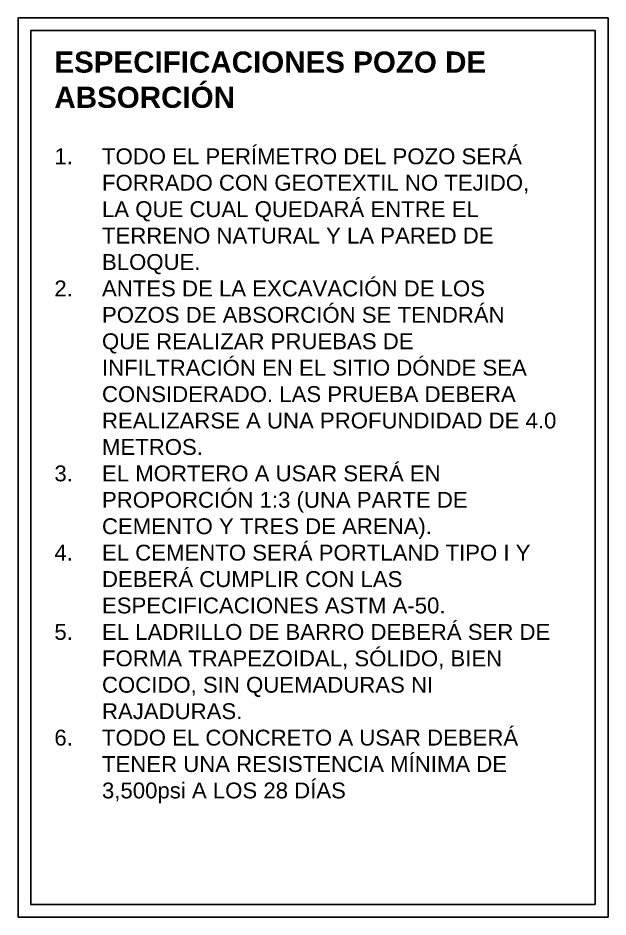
# Model space of a CAD drawing. Header units: metres. Extents: x 2 to 147, y 24 to 94.
# Drawn here: x 11.17 to 14.89, y 76.7 to 82.37 of the extents above; entities that cross this region are included whole.
import ezdxf

# ---------------------------------------------------------------- set-up
doc = ezdxf.new("R2010")
doc.units = ezdxf.units.M
doc.header["$MEASUREMENT"] = 0
for name, color, linetype in [('TEXTOS', 2, 'Continuous'), ('TEXTOS HIDRO', 2, 'Continuous'), ('TEXTOS HIDROSANITARIOS', 2, 'Continuous')]:
    doc.layers.add(name, color=color, linetype=linetype)
doc.styles.add('TEXTO HIDROSANITARIO', font='arial.ttf')

msp = doc.modelspace()

# ---------------------------------------------------------------- linework, layer by layer
at = {"layer": 'TEXTOS', "color": 1}
msp.add_lwpolyline([(14.8863, 76.7029), (11.1674, 76.7029), (11.1674, 82.3748), (14.8863, 82.3748)], close=True, dxfattribs=at)
at = {"layer": 'TEXTOS HIDRO', "color": 3}
msp.add_lwpolyline([(14.8063, 76.7829), (11.2474, 76.7829), (11.2474, 82.2948), (14.8063, 82.2948)], close=True, dxfattribs=at)

# ---------------------------------------------------------------- texts
at = {"layer": 'TEXTOS HIDROSANITARIOS', "insert": (11.3967, 82.1633), "char_height": 0.1, "width": 3.162282, "attachment_point": 1, "style": 'TEXTO HIDROSANITARIO'}
msp.add_mtext('{\\fArial|b1|i0|c0|p34;\\H1.3333x;ESPECIFICACIONES POZO DE ABSORCIÓN\\P}\\P\\pi-0.3,l0.3,t0.3;{\\fArial|b0|i0|c162|p34;1.^ITODO EL PERÍMETRO DEL POZO SER}Á{\\fArial|b0|i0|c162|p34; FORRADO CON GEOTEXTIL N}O TEJIDO{\\fArial|b0|i0|c162|p34;, LA QUE }CUAL QUEDARÁ {\\fArial|b0|i0|c162|p34;ENTRE EL TERRENO NATURAL Y }LA {\\fArial|b0|i0|c162|p34;PARED DE BLOQUE.\\P}2.^IANTES DE LA EXCAVACIÓN DE LOS POZOS{\\fArial|b0|i0|c162|p34; DE ABSORCIÓN SE TENDRÁ}N{\\fArial|b0|i0|c162|p34; QUE REALIZAR PRUEBAS DE INFILTRACIÓN EN EL SITIO D}Ó{\\fArial|b0|i0|c162|p34;NDE SEA CONSIDERADO.} LAS PRUEBA DEBERA REALIZARSE A UNA PROFUNDIDAD DE 4.0 METROS.{\\C2;\\P\\fArial|b0|i0|c238|p34;3.^IEL MORTERO A USAR SERÁ EN PROPORCIÓN 1:3 (UNA PARTE DE CEMENTO Y TRES DE ARENA).\\P4.^IEL CEMENTO SERÁ PORTLAND TIPO I Y DEBERÁ CUMPLIR CON LAS ESPECIFICACIONES ASTM A-50.\\P5.^IEL LADRILLO DE BARRO DEBERÁ SER DE FORMA TRAPEZOIDAL, SÓLIDO, BIEN COCIDO, SIN QUEMADURAS NI RAJADURAS.\\P6.^ITODO EL CONCRETO A USAR DEBERÁ TENER UNA RESISTENCIA MÍNIMA DE 3,500psi A LOS 28 DÍAS }', dxfattribs=at)

doc.saveas('drawing.dxf')
